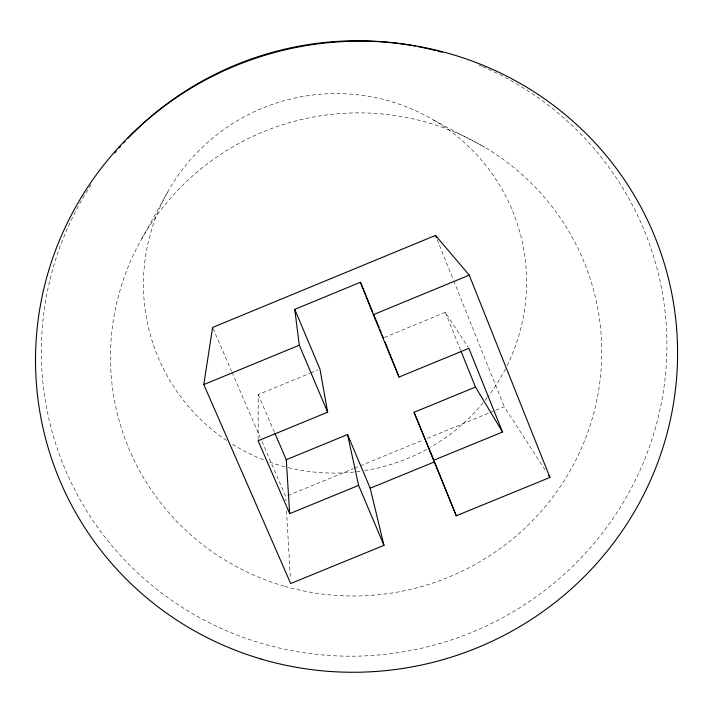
<?xml version="1.0" encoding="UTF-8"?>
<svg xmlns="http://www.w3.org/2000/svg" width="713" height="713" viewBox="0 0 713 713"><rect width="100%" height="100%" fill="white"/><g stroke="black" fill="none" stroke-linecap="round" stroke-linejoin="round"><path stroke-width="0.53" stroke-dasharray="3.56 2.67" d="M258.133 439.698L258.222 394.565L309.674 373.38M141.753 238.793L168.001 191.414M384.369 337.445L445.322 312.339L468.245 347.418M310.699 372.952L317.9 369.985M287.776 495.588L353.434 468.637M354.459 468.218L423.201 440.01M427.31 438.326L488.868 413.068M489.893 412.649L504.26 406.749L545.739 470.928M433.878 120.194L484.314 147.003M213.053 328.461L231.547 371.215M231.992 372.231L260.174 437.381M261.938 441.454L285.717 496.426L285.975 500.838M258.222 394.565L274.443 432.23M445.322 312.339L460.607 350.208M437.185 239.532L453.334 279.79M453.744 280.824L504.26 406.749M286.537 510.758L290.369 578.011M226.645 440.465A191.752 189.56 -16.6 0 1 172.394 184.043A191.752 189.56 -16.6 0 1 428.985 117.395A191.752 189.56 -16.6 0 1 505.963 367.917M505.472 368.871A191.752 189.56 -16.6 0 1 487.799 396.856M487.148 397.702A191.752 189.56 -16.6 0 1 485.179 400.225M483.164 402.711A191.752 189.56 -16.6 0 1 430.394 447.292M426.668 449.377A191.752 189.56 -16.6 0 1 362.159 470.981M360.047 471.284A191.752 189.56 -16.6 0 1 354.753 471.935M353.693 472.051A191.752 189.56 -16.6 0 1 286.884 467.282M284.826 466.757A191.752 189.56 -16.6 0 1 269.496 462.033M263.498 459.796A191.752 189.56 -16.6 0 1 231.128 443.397M482.71 66.639A313.283 307.232 -16.5 0 1 632.235 486.409A313.283 307.232 -16.5 0 1 196.761 616.059A313.283 307.232 -16.5 0 1 92.298 182.876M478.664 64.919A313.283 307.232 -16.5 0 1 481.703 66.202M284.844 586.353A246.038 241.163 -16.5 0 0 595.355 297A246.038 241.163 -16.5 0 0 188.196 179.943A246.038 241.163 -16.5 0 0 284.844 586.353"/><path stroke-width="1.07" d="M347.543 434.538L358.603 485.384L289.683 513.654L286.269 459.716L347.543 434.538L370.199 488.245L383.977 545.365L290.69 583.528L203.793 384.565L212.617 327.445L435.527 235.406L469.234 275.147L549.946 477.434L456.267 515.775L414.048 412.283L475.482 387.052L502.54 432.025L433.415 460.375M289.683 513.654L258.124 440.794L327.641 412.203L299.3 345.208L294.754 309.371L360.421 282.268L372.739 312.125M203.793 384.565L299.3 345.208M502.54 432.025L468.851 348.336L399.039 377.052L373.318 314.691L469.234 275.147M370.199 488.245L434.502 461.872M548.743 475.58L549.946 477.434M274.879 433.246L286.269 459.716M358.603 485.384L383.977 545.365M294.754 309.371L319.959 369.138L327.641 412.203M373.585 314.183L379.102 327.57M379.958 329.629L381.232 332.721M382.079 334.78L383.353 337.864M414.048 412.283L433.246 458.842M461.017 351.233L475.482 387.052M434.912 462.889L456.267 515.775M435.527 235.406L436.356 237.474M385.002 341.99L399.039 377.052M360.421 282.268L373.318 314.691M114.748 152.921A313.283 307.232 -16.5 0 1 116.183 151.236M119.098 147.903A313.283 307.232 -16.5 0 1 120.568 146.245M123.545 142.974A313.283 307.232 -16.5 0 1 125.051 141.352M128.099 138.144A313.283 307.232 -16.5 0 1 415.251 46.078M417.435 46.488A313.283 307.232 -16.5 0 1 435.812 50.605M437.951 51.167A313.283 307.232 -16.5 0 1 442.212 52.316M260.798 658.937A321.563 315.03 -16.5 0 0 669.81 284.184A321.563 315.03 -16.5 0 0 139.071 126.985A321.563 315.03 -16.5 0 0 260.798 658.937"/></g></svg>
